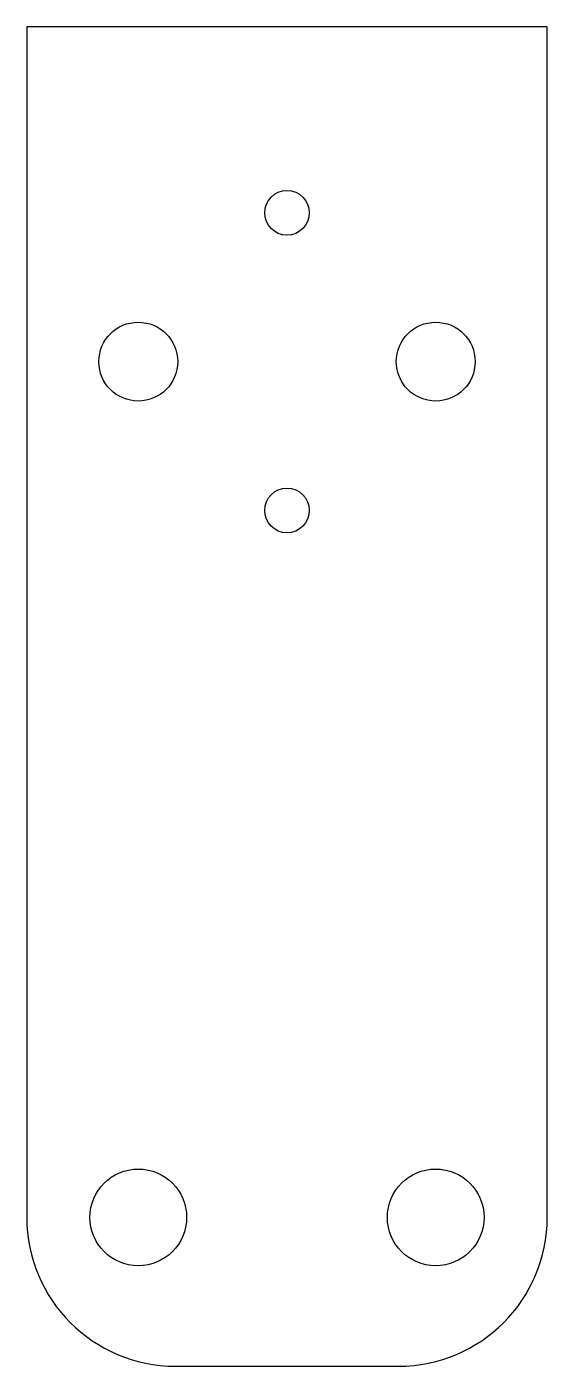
# Model space of a CAD drawing. Header units: millimetres. Extents: x -17.5 to 17.5, y 0 to 90.
import ezdxf

# ---------------------------------------------------------------- set-up
doc = ezdxf.new("R2010")
doc.units = ezdxf.units.MM

msp = doc.modelspace()

# ---------------------------------------------------------------- linework, layer by layer
at = {"color": 7, "linetype": 'Continuous', "lineweight": 25}
for p, q in [((17.5, 90), (-17.5, 90)), ((-17.5, 90), (-17.5, 10)), ((17.5, 10), (17.5, 90)), ((-7.5, 0), (7.5, 0))]:
    msp.add_line(p, q, dxfattribs=at)
for centre, radius in [((0, 77.5), 1.5), ((-10, 67.5), 2.65), ((10, 67.5), 2.65), ((0, 57.5), 1.5), ((-10, 10), 3.25), ((10, 10), 3.25)]:
    msp.add_circle(centre, radius, dxfattribs=at)
for centre, start, end in [((-7.5, 10), 180, 270), ((7.5, 10), 270, 0)]:
    msp.add_arc(centre, 10, start, end, dxfattribs=at)

doc.saveas('drawing.dxf')
